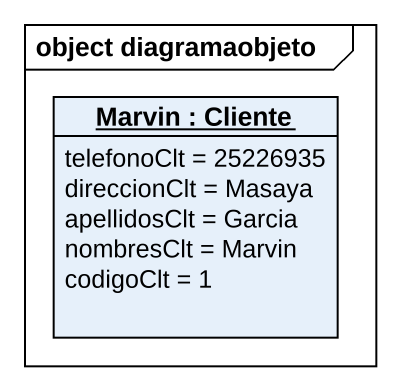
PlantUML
@startuml
mainframe object diagramaobjeto
hide circle
hide empty members
object "Marvin : Cliente" as Marvin {
  telefonoClt = 25226935
  direccionClt = Masaya
  apellidosClt = Garcia
  nombresClt = Marvin
  codigoClt = 1
}
@enduml
